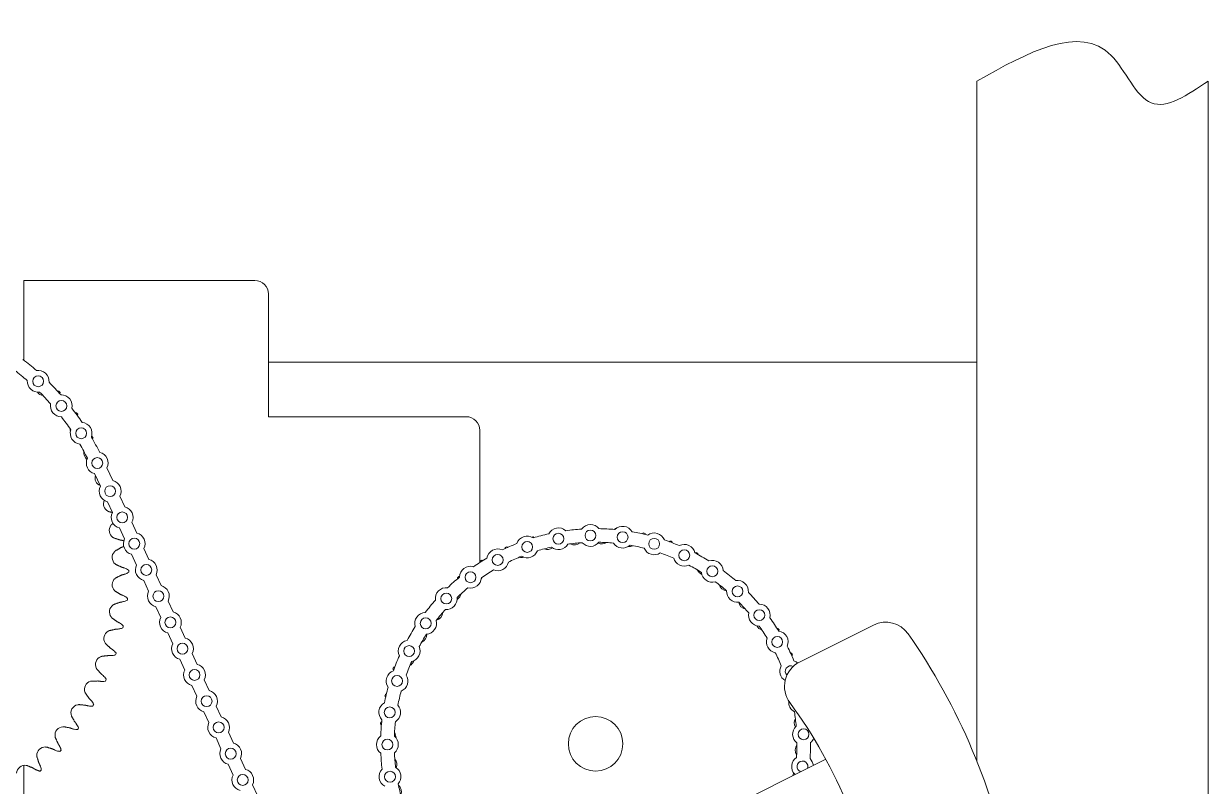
# Model space of a CAD drawing. Header units: inches. Extents: x 1.5 to 21.5, y 4.2 to 20.4.
# Drawn here: x 16.06 to 21.49, y 15.7 to 19.2 of the extents above; entities that cross this region are included whole.
import ezdxf

# ---------------------------------------------------------------- set-up
doc = ezdxf.new("R2010")
doc.units = ezdxf.units.IN
doc.header["$MEASUREMENT"] = 0
doc.layers.add('SLD-0', color=7, linetype='Continuous', lineweight=15)

msp = doc.modelspace()

# ---------------------------------------------------------------- linework, layer by layer
at = {"color": 7, "linetype": 'Continuous', "lineweight": 15}
for p, q in [((16.056003, 17.961823), (16.056003, 18.024323)), ((16.056003, 18.024323), (16.149753, 18.024323)), ((16.149753, 18.024323), (17.117253, 18.024323)), ((16.056003, 17.961823), (16.056003, 17.65914)), ((17.179753, 17.961823), (17.179753, 17.399323)), ((20.431003, 17.649323), (17.179753, 17.649323)), ((20.431003, 15.820365), (20.431003, 17.649323)), ((17.179753, 17.399323), (18.087253, 17.399323)), ((18.149753, 17.336823), (18.149753, 16.730975)), ((16.408137, 17.080296), (16.381473, 17.138306)), ((16.464926, 17.106399), (16.438261, 17.164409)), ((16.520263, 16.986008), (16.497528, 17.03547)), ((16.463475, 16.959905), (16.44074, 17.009368)), ((16.575601, 16.865617), (16.552865, 16.915079)), ((16.518813, 16.839514), (16.496077, 16.888977)), ((16.57415, 16.719123), (16.551415, 16.768586)), ((16.630938, 16.745226), (16.608203, 16.794688)), ((16.629488, 16.598732), (16.606753, 16.648195)), ((16.686276, 16.624835), (16.663541, 16.674297)), ((16.741614, 16.504444), (16.718878, 16.553906)), ((16.684826, 16.478341), (16.66209, 16.527804)), ((16.796952, 16.384053), (16.774216, 16.433515)), ((19.95726, 16.44379), (19.617448, 16.274087)), ((16.740163, 16.35795), (16.717428, 16.407413)), ((16.852289, 16.263662), (16.829554, 16.313124)), ((16.795501, 16.237559), (16.772765, 16.287022)), ((16.850839, 16.117168), (16.828103, 16.166631)), ((16.907627, 16.143271), (16.884891, 16.192733)), ((16.906176, 15.996777), (16.883441, 16.04624)), ((16.962964, 16.02288), (16.940229, 16.072342)), ((17.018302, 15.902489), (16.995567, 15.951951)), ((16.961514, 15.876386), (16.938778, 15.925849)), ((17.07364, 15.782098), (17.050904, 15.83156)), ((19.737871, 15.828437), (18.252544, 15.086661)), ((16.056003, 15.800209), (16.056003, 15.586823)), ((17.016852, 15.755995), (16.994116, 15.805458)), ((19.595305, 15.757239), (19.595562, 15.759581)), ((17.128977, 15.661707), (17.106242, 15.711169))]:
    msp.add_line(p, q, dxfattribs=at)
at = {"color": 7, "linetype": 'Continuous', "lineweight": 15, "flags": 128}
for points in [[(19.039477, 16.751331), (19.040147, 16.75022), (19.040229, 16.75009)], [(18.156293, 16.655857), (18.15866, 16.661012), (18.159094, 16.662234)], [(19.609545, 16.269778), (19.602045, 16.275139), (19.591585, 16.279733)], [(19.65452, 15.786812), (19.655673, 15.791703), (19.655035, 15.801436)], [(19.590549, 15.765423), (19.5879, 15.759763), (19.585979, 15.752582)]]:
    msp.add_lwpolyline(points, dxfattribs=at)
at = {"color": 7, "linetype": 'Continuous', "lineweight": 15}
for centre, radius in [((16.122477, 17.561891), 0.025), ((16.228883, 17.449002), 0.025), ((16.319757, 17.323271), 0.025), ((16.393566, 17.186821), 0.025), ((16.452833, 17.057883), 0.025), ((16.50817, 16.937492), 0.025), ((18.510295, 16.839551), 0.025), ((18.65748, 16.854633), 0.025), ((18.805229, 16.846814), 0.025), ((16.563508, 16.817101), 0.025), ((18.367202, 16.80193), 0.025), ((18.95, 16.81628), 0.025), ((18.231632, 16.742672), 0.025), ((19.088323, 16.763766), 0.025), ((16.618846, 16.69671), 0.025), ((19.216881, 16.690528), 0.025), ((18.106834, 16.663196), 0.025), ((16.674183, 16.576319), 0.025), ((17.995801, 16.565408), 0.025), ((19.332592, 16.598324), 0.025), ((16.729521, 16.455928), 0.025), ((17.901193, 16.451653), 0.025), ((19.432684, 16.489362), 0.025), ((19.514756, 16.366256), 0.025), ((16.784858, 16.335537), 0.025), ((17.825279, 16.324657), 0.025), ((16.840196, 16.215146), 0.025), ((17.769879, 16.187464), 0.025), ((16.895534, 16.094755), 0.025), ((17.736321, 16.043365), 0.025), ((16.950871, 15.974364), 0.025), ((18.681003, 15.899323), 0.125), ((19.635611, 15.942846), 0.025), ((17.006209, 15.853973), 0.025), ((17.725409, 15.895812), 0.025), ((17.737405, 15.748343), 0.025), ((17.061547, 15.733582), 0.025)]:
    msp.add_circle(centre, radius, dxfattribs=at)
for centre, radius, start, end in [((17.117253, 17.961823), 0.0625, 0, 90), ((15.308503, 16.688073), 1.22545, 48.879379, 52.630246), ((15.308503, 16.688073), 1.16295, 48.92841, 52.581215), ((16.122477, 17.561891), 0.05, 176.65544, 277.405909), ((16.122477, 17.561891), 0.05, 354.78254, 99.278809), ((16.15077, 17.534664), 0.038816, 215.733464, 260.95432), ((15.308503, 16.688073), 1.16295, 41.480134, 45.132939), ((15.308503, 16.688073), 1.22545, 41.431103, 45.18197), ((15.308503, 16.688073), 1.230071, 41.954913, 42.338439), ((16.228883, 17.449002), 0.05, 169.207164, 269.957634), ((16.228883, 17.449002), 0.05, 347.334264, 91.830533), ((15.308503, 16.688073), 1.22545, 33.982827, 37.733694), ((15.308503, 16.688073), 1.230071, 35.954913, 36.338439), ((15.308503, 16.688073), 1.16295, 34.031859, 37.684663), ((16.319757, 17.323271), 0.05, 339.885989, 84.382257), ((18.087253, 17.336823), 0.0625, 0, 90), ((16.308381, 17.341047), 0.038816, 177.339032, 193.08195), ((16.319757, 17.323271), 0.05, 161.758888, 262.509358), ((15.308503, 16.688073), 1.22545, 26.534551, 30.285418), ((15.308503, 16.688073), 1.230071, 29.954913, 30.338439), ((15.308503, 16.688073), 1.16295, 26.583583, 30.236387), ((16.371158, 17.232954), 0.038816, 171.339032, 230.185112), ((16.393566, 17.186821), 0.05, 154.310612, 256.003659), ((16.393566, 17.186821), 0.05, 333.368034, 76.933981), ((16.422292, 17.118891), 0.038816, 162.982322, 247.133621), ((16.452833, 17.057883), 0.05, 153.368034, 256.003659), ((16.452833, 17.057883), 0.05, 333.368034, 76.003659), ((16.461224, 17.000108), 0.038816, 156.064743, 241.133621), ((16.50817, 16.937492), 0.05, 333.368034, 76.003659), ((16.50817, 16.937492), 0.05, 153.368034, 256.003659), ((16.487525, 16.877907), 0.038816, 143.159731, 235.133621), ((16.563508, 16.817101), 0.05, 333.368034, 76.003659), ((18.681003, 15.899323), 0.98685, 102.593525, 106.867455), ((18.510295, 16.839551), 0.05, 47.811896, 152.769084), ((18.681003, 15.899323), 0.98685, 93.713525, 97.987455), ((18.65748, 16.854633), 0.05, 38.931896, 143.889084), ((18.681003, 15.899323), 0.98685, 84.833525, 89.107455), ((18.805229, 16.846814), 0.05, 30.051896, 135.009084), ((18.681003, 15.899323), 0.991066, 84.605641, 84.782125), ((18.681003, 15.899323), 0.98685, 75.953525, 80.227455), ((18.681003, 15.899323), 0.991066, 76.775486, 77.282125), ((18.95, 16.81628), 0.05, 21.171896, 126.129084), ((16.563508, 16.817101), 0.05, 153.368034, 256.003659), ((18.681003, 15.899323), 0.98685, 111.473525, 115.747455), ((18.681003, 15.899323), 0.991066, 114.275486, 114.782125), ((18.367202, 16.80193), 0.05, 56.691896, 161.649084), ((18.681003, 15.899323), 0.991066, 106.775486, 107.095339), ((18.510295, 16.839551), 0.05, 230.152604, 330.428377), ((18.681003, 15.899323), 0.92435, 93.790123, 97.910858), ((18.584784, 16.850078), 0.038816, 240.121145, 311.436466), ((18.65748, 16.854633), 0.05, 221.272604, 321.548377), ((18.709705, 16.854503), 0.038816, 244.534025, 303.936466), ((18.681003, 15.899323), 0.92435, 84.910123, 89.030858), ((18.805229, 16.846814), 0.05, 212.392604, 312.668377), ((18.834136, 16.842585), 0.038816, 265.212342, 296.436466), ((18.681003, 15.899323), 0.92435, 76.030123, 80.150858), ((18.681003, 15.899323), 0.98685, 67.073525, 71.347455), ((18.681003, 15.899323), 0.991066, 69.275486, 69.782125), ((19.088323, 16.763766), 0.05, 12.291896, 117.249084), ((16.50091, 16.753625), 0.038816, 137.159731, 229.133621), ((18.681003, 15.899323), 0.98685, 120.353525, 124.627455), ((18.231632, 16.742672), 0.05, 65.571896, 170.529084), ((18.681003, 15.899323), 0.92435, 111.550123, 115.670858), ((18.341989, 16.792778), 0.038816, 255.121145, 282.393915), ((18.367202, 16.80193), 0.05, 239.032604, 339.308377), ((18.681003, 15.899323), 0.92435, 102.670123, 106.790858), ((18.461508, 16.829385), 0.038816, 247.621145, 304.426508), ((18.95, 16.81628), 0.05, 203.512604, 303.788377), ((18.681003, 15.899323), 0.92435, 67.150123, 71.270858), ((19.088323, 16.763766), 0.05, 194.632604, 294.908377), ((18.681003, 15.899323), 0.98685, 58.193525, 62.467455), ((18.681003, 15.899323), 0.991066, 61.775486, 62.282125), ((15.308503, 16.688073), 1.230071, 359.954913, 0.338439), ((16.618846, 16.69671), 0.05, 153.368034, 256.003659), ((16.618846, 16.69671), 0.05, 333.368034, 76.003659), ((18.106834, 16.663196), 0.05, 74.451896, 179.409084), ((18.681003, 15.899323), 0.991066, 121.775486, 122.282125), ((18.681003, 15.899323), 0.92435, 120.430123, 124.550858), ((18.231632, 16.742672), 0.05, 247.912604, 348.188377), ((18.681003, 15.899323), 0.92435, 58.270123, 62.390858), ((19.18345, 16.712182), 0.038816, 202.621145, 248.127479), ((19.216881, 16.690528), 0.05, 3.411896, 108.369084), ((18.681003, 15.899323), 0.98685, 49.313525, 53.587455), ((16.50123, 16.628626), 0.038816, 131.159731, 223.133621), ((18.681003, 15.899323), 0.98685, 129.233525, 133.507455), ((18.681003, 15.899323), 0.991066, 129.275486, 129.782125), ((18.106834, 16.663196), 0.05, 256.792604, 357.068377), ((19.216881, 16.690528), 0.05, 185.752604, 286.028377), ((18.681003, 15.899323), 0.92435, 49.390123, 53.510858), ((19.332592, 16.598324), 0.05, 354.531896, 99.489084), ((16.674183, 16.576319), 0.05, 153.368034, 256.003659), ((16.674183, 16.576319), 0.05, 333.368034, 76.003659), ((17.995801, 16.565408), 0.05, 83.331896, 188.289084), ((18.681003, 15.899323), 0.92435, 129.310123, 133.430858), ((18.025884, 16.595033), 0.038816, 300.625929, 348.936466), ((19.285251, 16.639645), 0.038816, 195.121145, 266.436466), ((19.332592, 16.598324), 0.05, 176.872604, 277.148377), ((18.681003, 15.899323), 0.98685, 40.433525, 44.707455), ((16.488482, 16.504277), 0.038816, 125.159731, 217.133621), ((15.308503, 16.688073), 1.230071, 353.954913, 354.338439), ((18.681003, 15.899323), 0.98685, 138.113525, 142.387455), ((17.995801, 16.565408), 0.05, 265.672604, 5.948377), ((19.376713, 16.554441), 0.038816, 187.621145, 258.936466), ((18.681003, 15.899323), 0.92435, 40.510123, 44.630858), ((19.432684, 16.489362), 0.05, 345.651896, 90.609084), ((16.729521, 16.455928), 0.05, 153.368034, 256.003659), ((16.729521, 16.455928), 0.05, 333.368034, 76.003659), ((17.901193, 16.451653), 0.05, 92.211896, 197.169084), ((18.681003, 15.899323), 0.92435, 138.190123, 142.310858), ((17.94068, 16.503571), 0.038816, 285.121145, 356.436466), ((19.432684, 16.489362), 0.05, 167.992604, 268.268377), ((18.681003, 15.899323), 0.98685, 31.553525, 35.827455), ((15.308503, 16.688073), 1.230071, 347.954913, 348.338439), ((18.681003, 15.899323), 0.98685, 146.993525, 151.267455), ((17.901193, 16.451653), 0.05, 274.552604, 14.828377), ((19.456271, 16.458028), 0.038816, 206.662541, 251.436466), ((18.681003, 15.899323), 0.92435, 31.630123, 35.750858), ((18.681003, 15.899323), 0.991066, 31.775486, 32.282125), ((20.013108, 16.33196), 0.125, 35.032918, 116.537676), ((16.462806, 16.381943), 0.038816, 119.159731, 211.133621), ((16.784858, 16.335537), 0.05, 333.368034, 76.003659), ((17.825279, 16.324657), 0.05, 101.091896, 206.049084), ((18.681003, 15.899323), 0.92435, 147.070123, 151.190858), ((17.868143, 16.40177), 0.038816, 292.621145, 0.31901), ((19.514756, 16.366256), 0.05, 159.112604, 259.388377), ((19.514756, 16.366256), 0.05, 336.771896, 81.729084), ((17.761347, 14.753331), 2.875, 10.711056, 35.032918), ((15.308503, 16.688073), 1.230071, 341.954913, 342.338439), ((16.784858, 16.335537), 0.05, 153.368034, 256.003659), ((17.825279, 16.324657), 0.05, 283.432604, 23.708377), ((18.681003, 15.899323), 0.92435, 22.750123, 26.870858), ((18.681003, 15.899323), 0.98685, 22.673525, 26.947455), ((18.681003, 15.899323), 0.991066, 24.275486, 24.782125), ((16.424483, 16.262962), 0.038816, 113.159731, 205.133621), ((16.840196, 16.215146), 0.05, 333.368034, 76.003659), ((18.681003, 15.899323), 0.98685, 155.873525, 160.147455), ((18.681003, 15.899323), 0.92435, 155.950123, 160.070858), ((17.809515, 16.291372), 0.038816, 300.121145, 341.951999), ((19.673296, 16.162257), 0.125, 116.537676, 216.386703), ((16.840196, 16.215146), 0.05, 153.368034, 256.003659), ((17.769879, 16.187464), 0.05, 109.971896, 214.929084), ((18.681003, 15.899323), 0.991066, 159.275486, 159.782125), ((17.769879, 16.187464), 0.05, 292.312604, 32.588377), ((19.576841, 16.231957), 0.05, 150.232604, 239.14568), ((19.576841, 16.231957), 0.025, 62.246954, 226.048888), ((16.373934, 16.148639), 0.038816, 107.159731, 199.133621), ((15.308503, 16.688073), 1.230071, 335.954913, 336.338439), ((18.681003, 15.899323), 0.98685, 164.753525, 169.027455), ((16.895534, 16.094755), 0.05, 153.368034, 256.003659), ((16.895534, 16.094755), 0.05, 333.368034, 76.003659), ((18.681003, 15.899323), 0.991066, 166.775486, 167.282125), ((18.681003, 15.899323), 0.92435, 164.830123, 168.950858), ((19.61745, 16.089683), 0.05, 173.588058, 241.628377), ((16.311711, 16.040227), 0.038816, 101.159681, 201.146841), ((15.308503, 16.688073), 1.230071, 329.954913, 330.338439), ((17.736321, 16.043365), 0.05, 118.851896, 223.809084), ((17.736321, 16.043365), 0.05, 301.192604, 41.468377), ((17.761347, 14.753331), 2.25, 8.129196, 36.386703), ((18.681003, 15.899323), 0.92435, 4.990123, 9.110858), ((16.950871, 15.974364), 0.05, 153.368034, 256.003659), ((16.950871, 15.974364), 0.05, 333.368034, 76.003659), ((18.681003, 15.899323), 0.991066, 174.275486, 174.782125), ((18.681003, 15.899323), 0.98685, 173.633525, 177.907455), ((18.681003, 15.899323), 0.92435, 173.710123, 177.830858), ((19.631758, 15.995541), 0.038816, 150.121145, 210.185486), ((16.238497, 15.938912), 0.038816, 95.159731, 187.133621), ((15.308503, 16.688073), 1.230071, 323.954913, 324.338439), ((17.725409, 15.895812), 0.05, 127.731896, 232.689084), ((17.725409, 15.895812), 0.05, 310.072604, 50.348377), ((17.725822, 15.928025), 0.038816, 358.244392, 33.936466), ((19.635611, 15.942846), 0.05, 132.472604, 232.748377), ((16.155094, 15.845805), 0.038816, 89.159731, 181.133621), ((17.006209, 15.853973), 0.05, 333.368034, 76.003659), ((19.636183, 15.87062), 0.038816, 142.621145, 213.936466), ((18.681003, 15.899323), 0.92435, 356.110123, 0.230858), ((18.681003, 15.899323), 0.98685, 356.033525, 0.307455), ((19.635611, 15.942846), 0.05, 310.131896, 338.947883), ((15.308503, 16.688073), 1.230071, 317.954913, 318.338439), ((17.006209, 15.853973), 0.05, 153.368034, 256.003659), ((18.681003, 15.899323), 0.98685, 182.513525, 186.787455), ((18.681003, 15.899323), 0.92435, 182.590123, 186.710858), ((17.730247, 15.803104), 0.038816, 338.781202, 41.436466), ((19.630887, 15.794966), 0.05, 123.592604, 225.048303), ((19.630887, 15.794966), 0.05, 5.616684, 46.209084), ((16.062415, 15.761926), 0.038816, 83.159731, 175.133621), ((15.308503, 16.688073), 1.230071, 311.954913, 312.338439), ((17.061547, 15.733582), 0.05, 333.368034, 76.003659), ((17.737405, 15.748343), 0.05, 136.611896, 241.569084), ((17.737405, 15.748343), 0.05, 318.952604, 59.228377), ((19.630887, 15.794966), 0.025, 15, 252.112119), ((17.061547, 15.733582), 0.05, 153.368034, 256.003659), ((18.681003, 15.899323), 0.92435, 191.470123, 195.590858), ((17.75094, 15.679828), 0.038816, 337.621145, 48.936466)]:
    msp.add_arc(centre, radius, start, end, dxfattribs=at)
for points in [[(16.212179, 17.515004), (16.217746, 17.516536)], [(16.223271, 17.510431), (16.221301, 17.505326)], [(16.293594, 17.416002), (16.299363, 17.416956)], [(16.30422, 17.410307), (16.301522, 17.405033)], [(16.374259, 17.30227), (16.371459, 17.297293)], [(16.442484, 16.966115), (16.447406, 16.963835)], [(16.447406, 16.963835), (16.463406, 16.96034)], [(16.460008, 16.905284), (16.45646, 16.90118)], [(16.466779, 16.910315), (16.460008, 16.905284)], [(18.7686, 16.88223), (18.771133, 16.886281)], [(18.895737, 16.861892), (18.899186, 16.866073)], [(18.907726, 16.864106), (18.908933, 16.859109)], [(16.465336, 16.846058), (16.469992, 16.843276)], [(16.469992, 16.843276), (16.498169, 16.833947)], [(16.498169, 16.833947), (16.509442, 16.832002)], [(16.51255, 16.803144), (16.50195, 16.798844)], [(16.509442, 16.832002), (16.515336, 16.829865)], [(16.51595, 16.804789), (16.51255, 16.803144)], [(18.273551, 16.802758), (18.277791, 16.799334)], [(18.394959, 16.848212), (18.397992, 16.845024)], [(19.019548, 16.825636), (19.023506, 16.829324)], [(19.031716, 16.826259), (19.032298, 16.820796)], [(16.476405, 16.783729), (16.472448, 16.780019)], [(16.50195, 16.798844), (16.476405, 16.783729)], [(18.265395, 16.793915), (18.265579, 16.799119)], [(19.138082, 16.773894), (19.141965, 16.776662)], [(19.149705, 16.772552), (19.149576, 16.767346)], [(16.475512, 16.724271), (16.479852, 16.721017)], [(16.479852, 16.721017), (16.5069, 16.708793)], [(16.5069, 16.708793), (16.517908, 16.705681)], [(18.15221, 16.731728), (18.151686, 16.737198)], [(18.159115, 16.741845), (18.163699, 16.739045)], [(16.480006, 16.661126), (16.475682, 16.65785)], [(16.50699, 16.673488), (16.480006, 16.661126)], [(16.517983, 16.676656), (16.50699, 16.673488)], [(18.048004, 16.655932), (18.046849, 16.66094)], [(18.053609, 16.666518), (18.057084, 16.664976)], [(16.472903, 16.602087), (16.476879, 16.598397)], [(16.476879, 16.598397), (16.502501, 16.583413)], [(16.470771, 16.538818), (16.466129, 16.536012)], [(16.4989, 16.548292), (16.470771, 16.538818)], [(16.510164, 16.550294), (16.4989, 16.548292)], [(16.502501, 16.583413), (16.513124, 16.579167)], [(16.457536, 16.480845), (16.461105, 16.47676)], [(16.461105, 16.47676), (16.48502, 16.45918)], [(16.477768, 16.424627), (16.448803, 16.418145)], [(16.489179, 16.425441), (16.477768, 16.424627)], [(16.48502, 16.45918), (16.495141, 16.453847)], [(19.513679, 16.428141), (19.518878, 16.42864)], [(16.448803, 16.418145), (16.443893, 16.41584)], [(19.523525, 16.42121), (19.521026, 16.417119)], [(16.429581, 16.361874), (16.432703, 16.357438)], [(16.432703, 16.357438), (16.454649, 16.337454)], [(16.454649, 16.337454), (16.464157, 16.331092)], [(19.575309, 16.31494), (19.580799, 16.314746)], [(16.414341, 16.30043), (16.409217, 16.29865)], [(16.443825, 16.303849), (16.414341, 16.30043)], [(16.455259, 16.303465), (16.443825, 16.303849)], [(19.584438, 16.306774), (19.581033, 16.302558)], [(16.389342, 16.246476), (16.391984, 16.241738)], [(16.391984, 16.241738), (16.411721, 16.21957)], [(16.411721, 16.21957), (16.420512, 16.212249)], [(17.754333, 16.23825), (17.751001, 16.241826)], [(17.754066, 16.250036), (17.759318, 16.250595)], [(16.367763, 16.186962), (16.362482, 16.185728)], [(16.397444, 16.18728), (16.367763, 16.186962)], [(16.408774, 16.185704), (16.397444, 16.18728)], [(16.337262, 16.135916), (16.339393, 16.130929)], [(16.339393, 16.130929), (16.356706, 16.106819)], [(16.356706, 16.106819), (16.364683, 16.098619)], [(17.718454, 16.11404), (17.714252, 16.117506)], [(17.716219, 16.126046), (17.72155, 16.127334)], [(16.30958, 16.078984), (16.304198, 16.078309)], [(16.339131, 16.076198), (16.30958, 16.078984)], [(16.350235, 16.073446), (16.339131, 16.076198)], [(16.275509, 16.026223), (16.290206, 16.000436)], [(16.290206, 16.000436), (16.297282, 15.991447)], [(17.698601, 15.986604), (17.694044, 15.989453)], [(17.694879, 15.998177), (17.699591, 15.999993)], [(16.199981, 15.934091), (16.201029, 15.928769)], [(16.240429, 15.97768), (16.235006, 15.977571)], [(16.269527, 15.97182), (16.240429, 15.97768)], [(16.280282, 15.967922), (16.269527, 15.97182)], [(16.161068, 15.884159), (16.155663, 15.884617)], [(16.189393, 15.875289), (16.161068, 15.884159)], [(16.201029, 15.928769), (16.212951, 15.901587)], [(16.212951, 15.901587), (16.219049, 15.891908)], [(16.116285, 15.845037), (16.116771, 15.839634)], [(16.116771, 15.839634), (16.125785, 15.811355)], [(16.199682, 15.870289), (16.189393, 15.875289)], [(16.072366, 15.799445), (16.067038, 15.800466)], [(16.099609, 15.787663), (16.072366, 15.799445)], [(16.109319, 15.781615), (16.099609, 15.787663)], [(16.130861, 15.773304), (16.109319, 15.781615)], [(16.125785, 15.811355), (16.130839, 15.801091)]]:
    msp.add_open_spline(points, degree=1, dxfattribs=at)
for points, knots in [([(16.367222, 17.30946), (16.367705, 17.309516), (16.368686, 17.309631), (16.36964, 17.309471), (16.370124, 17.30939)], [0, 0, 0, 0, 0.49252163, 1, 1, 1, 1]), ([(16.517908, 16.705681), (16.524765, 16.703043), (16.532095, 16.700223), (16.538161, 16.695634), (16.538552, 16.695338)], [0, 0, 0, 0, 0.9355765, 1, 1, 1, 1]), ([(16.538573, 16.687105), (16.534383, 16.684252), (16.52802, 16.679922), (16.520537, 16.677487), (16.517983, 16.676656)], [0, 0, 0, 0, 0.65868683, 1, 1, 1, 1]), ([(16.531734, 16.558533), (16.527268, 16.556134), (16.520488, 16.552492), (16.512791, 16.550853), (16.510164, 16.550294)], [0, 0, 0, 0, 0.65868403, 1, 1, 1, 1]), ([(16.513124, 16.579167), (16.519668, 16.575827), (16.526662, 16.572256), (16.532216, 16.567058), (16.532573, 16.566723)], [0, 0, 0, 0, 0.93558603, 1, 1, 1, 1]), ([(16.511492, 16.43138), (16.5068, 16.429461), (16.499676, 16.426548), (16.49185, 16.425723), (16.489179, 16.425441)], [0, 0, 0, 0, 0.65868928, 1, 1, 1, 1]), ([(16.495141, 16.453847), (16.5013, 16.44984), (16.507883, 16.445558), (16.512862, 16.439808), (16.513183, 16.439438)], [0, 0, 0, 0, 0.93559134, 1, 1, 1, 1]), ([(16.464157, 16.331092), (16.469864, 16.326464), (16.475963, 16.321517), (16.480314, 16.315278), (16.480594, 16.314877)], [0, 0, 0, 0, 0.93559459, 1, 1, 1, 1]), ([(16.47807, 16.307039), (16.473203, 16.305622), (16.465814, 16.303469), (16.457945, 16.303466), (16.455259, 16.303465)], [0, 0, 0, 0, 0.65868494, 1, 1, 1, 1]), ([(16.420512, 16.212249), (16.425703, 16.20705), (16.431251, 16.201492), (16.434927, 16.194833), (16.435164, 16.194404)], [0, 0, 0, 0, 0.93559312, 1, 1, 1, 1]), ([(16.431834, 16.186873), (16.426846, 16.185972), (16.419272, 16.184604), (16.411446, 16.185424), (16.408774, 16.185704)], [0, 0, 0, 0, 0.65868295, 1, 1, 1, 1]), ([(16.364683, 16.098619), (16.369302, 16.092905), (16.374239, 16.086798), (16.377199, 16.079791), (16.37739, 16.07934)], [0, 0, 0, 0, 0.93559582, 1, 1, 1, 1]), ([(16.373291, 16.072199), (16.368236, 16.071824), (16.360561, 16.071255), (16.352863, 16.072888), (16.350235, 16.073446)], [0, 0, 0, 0, 0.658677658, 1, 1, 1, 1]), ([(16.297282, 15.991447), (16.301279, 15.985282), (16.305551, 15.978692), (16.307762, 15.971414), (16.307904, 15.970946)], [0, 0, 0, 0, 0.93559716, 1, 1, 1, 1]), ([(16.303082, 15.964272), (16.298015, 15.964428), (16.290322, 15.964664), (16.282837, 15.967093), (16.280282, 15.967922)], [0, 0, 0, 0, 0.6586755, 1, 1, 1, 1]), ([(16.219049, 15.891908), (16.222379, 15.885359), (16.225939, 15.878359), (16.227377, 15.870889), (16.227469, 15.870408)], [0, 0, 0, 0, 0.93559753, 1, 1, 1, 1]), ([(16.221976, 15.864275), (16.216953, 15.86496), (16.209327, 15.865999), (16.202137, 15.869197), (16.199682, 15.870289)], [0, 0, 0, 0, 0.65866071, 1, 1, 1, 1]), ([(16.130839, 15.801091), (16.13345, 15.794288), (16.136264, 15.786956), (16.136919, 15.779376), (16.136966, 15.778829)], [0, 0, 0, 0, 0.92789418, 1, 1, 1, 1])]:
    msp.add_open_spline(points, degree=3, knots=knots, dxfattribs=at)
at = {"layer": 'SLD-0'}
for p, q in [((20.431003, 17.649323), (20.431003, 18.938866)), ((21.493503, 18.938866), (21.493503, 11.882669))]:
    msp.add_line(p, q, dxfattribs=at)
msp.add_open_spline([(20.431003, 18.938866), (20.667132, 19.070304), (21.010647, 19.261515), (21.205584, 18.74528), (21.398117, 18.874732), (21.493503, 18.938866)], degree=3, knots=[0, 0, 0, 0, 0.52595682, 0.76514723, 1, 1, 1, 1], dxfattribs=at)

doc.saveas('drawing.dxf')
